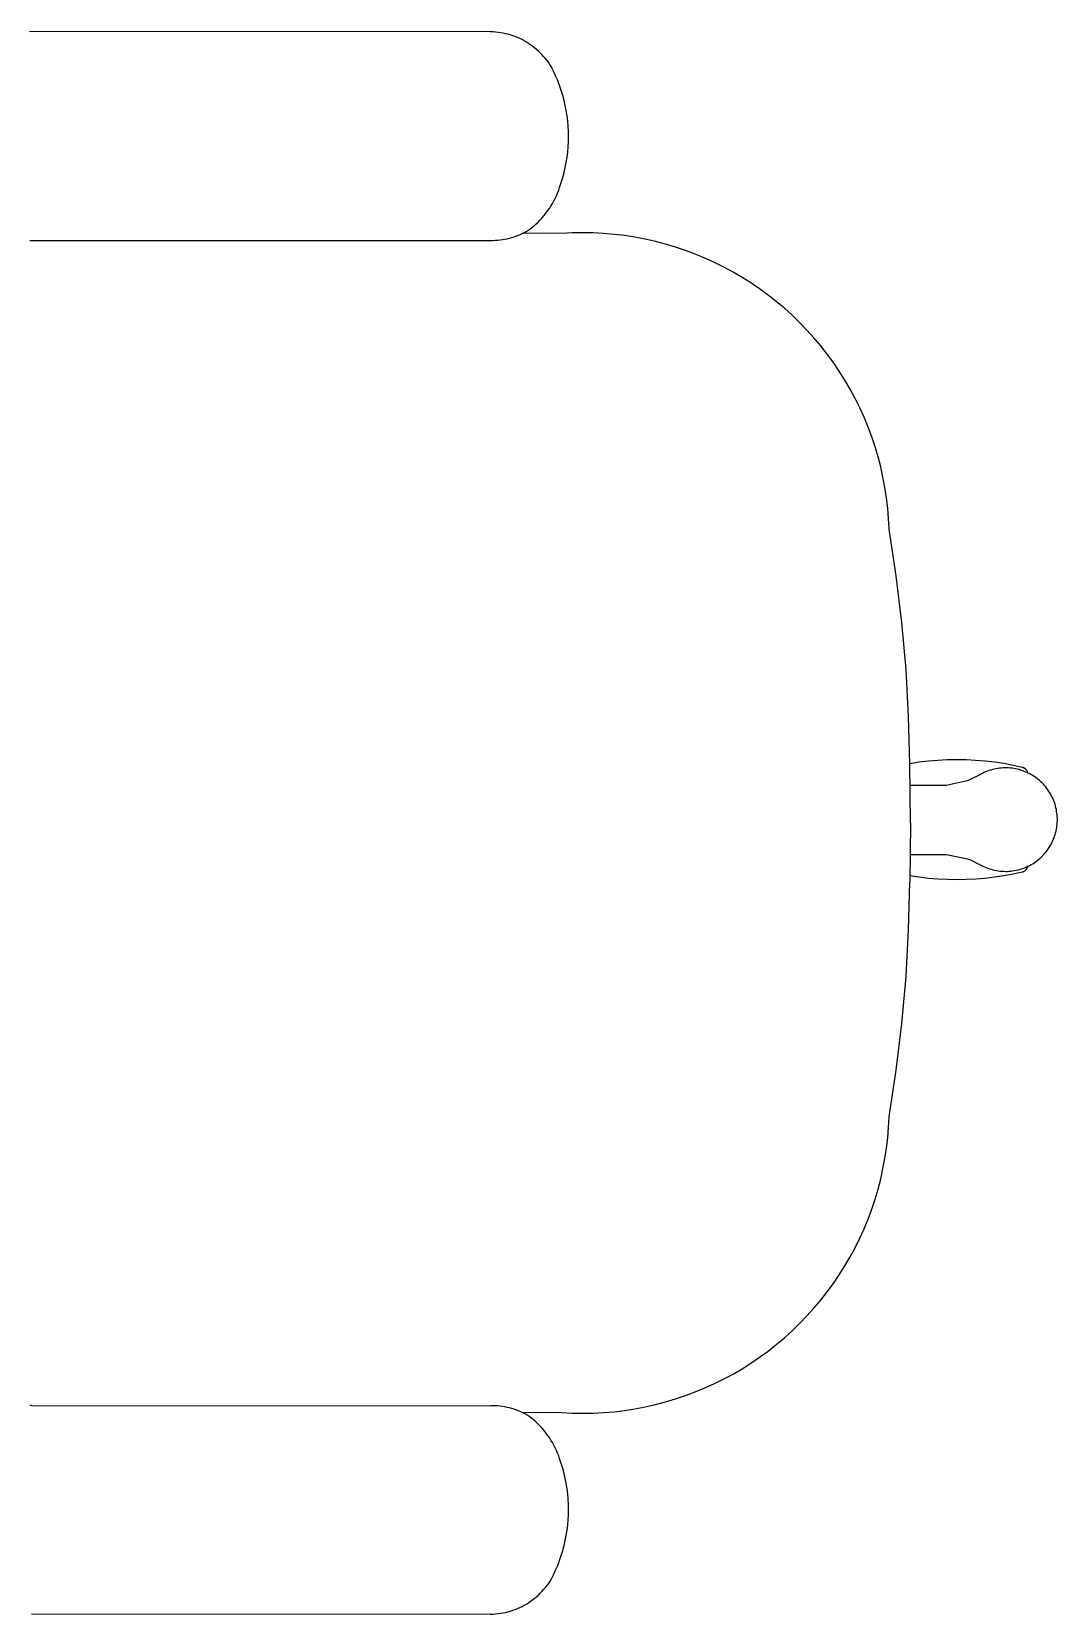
# Model space of a CAD drawing. Header units: inches. Extents: x 4 to 2210, y 3 to 2073.
# Drawn here: x 1399.2 to 1413.55, y 1897.75 to 1919.89 of the extents above; entities that cross this region are included whole.
import ezdxf

# ---------------------------------------------------------------- set-up
doc = ezdxf.new("R2010")
doc.units = ezdxf.units.IN
doc.header["$MEASUREMENT"] = 0
doc.layers.add('Planon_construction', color=253, linetype='Continuous')

# ---------------------------------------------------------------- blocks, each defined once
blk = doc.blocks.new('8 person table')
at = {"layer": 'Planon_construction'}
for p, q in [((-612.23, -126.5, 0), (-612.82, -126.53, 0)), ((-483.77, -126.56, 0), (-612.23, -126.5, 0)), ((-483.07, -126.58, 0), (-483.77, -126.56, 0)), ((-482.37, -126.63, 0), (-483.07, -126.58, 0)), ((-481.67, -126.7, 0), (-482.37, -126.63, 0)), ((-480.97, -126.8, 0), (-481.67, -126.7, 0)), ((-480.28, -126.92, 0), (-480.97, -126.8, 0)), ((-479.6, -127.07, 0), (-480.28, -126.92, 0)), ((-478.92, -127.24, 0), (-479.6, -127.07, 0)), ((-478.24, -127.43, 0), (-478.92, -127.24, 0)), ((-477.58, -127.64, 0), (-478.24, -127.43, 0)), ((-476.92, -127.88, 0), (-477.58, -127.64, 0)), ((-476.27, -128.14, 0), (-476.92, -127.88, 0)), ((-475.63, -128.43, 0), (-476.27, -128.14, 0)), ((-474.99, -128.73, 0), (-475.63, -128.43, 0)), ((-474.37, -129.06, 0), (-474.99, -128.73, 0)), ((-473.77, -129.41, 0), (-474.37, -129.06, 0)), ((-473.17, -129.78, 0), (-473.77, -129.41, 0)), ((-472.59, -130.17, 0), (-473.17, -129.78, 0)), ((-472.02, -130.58, 0), (-472.59, -130.17, 0)), ((-471.46, -131, 0), (-472.02, -130.58, 0)), ((-470.92, -131.45, 0), (-471.46, -131, 0)), ((-470.4, -131.92, 0), (-470.92, -131.45, 0)), ((-469.89, -132.4, 0), (-470.4, -131.92, 0)), ((-469.4, -132.9, 0), (-469.89, -132.4, 0)), ((-468.93, -133.42, 0), (-469.4, -132.9, 0)), ((-468.48, -133.96, 0), (-468.93, -133.42, 0)), ((-468.04, -134.5, 0), (-468.48, -133.96, 0)), ((-467.62, -135.07, 0), (-468.04, -134.5, 0)), ((-467.23, -135.65, 0), (-467.62, -135.07, 0)), ((-466.85, -136.24, 0), (-467.23, -135.65, 0)), ((-466.19, -137.54, 0), (-466.85, -136.24, 0)), ((-465.58, -138.86, 0), (-466.19, -137.54, 0)), ((-465.01, -140.2, 0), (-465.58, -138.86, 0)), ((-464.49, -141.56, 0), (-465.01, -140.2, 0)), ((-464.02, -142.94, 0), (-464.49, -141.56, 0)), ((-463.59, -144.33, 0), (-464.02, -142.94, 0)), ((-463.22, -145.74, 0), (-463.59, -144.33, 0)), ((-462.89, -147.16, 0), (-463.22, -145.74, 0)), ((-462.61, -148.59, 0), (-462.89, -147.16, 0)), ((-462.38, -150.02, 0), (-462.61, -148.59, 0)), ((-462.21, -151.47, 0), (-462.38, -150.02, 0)), ((-462.08, -152.92, 0), (-462.21, -151.47, 0)), ((-462, -154.38, 0), (-462.08, -152.92, 0)), ((-461.97, -155.83, 0), (-462, -154.38, 0)), ((-462.2, -160.19, 0), (-462.07, -158.74, 0)), ((-462.07, -158.74, 0), (-462, -157.29, 0)), ((-462, -157.29, 0), (-461.97, -155.83, 0)), ((-462.87, -164.51, 0), (-462.6, -163.08, 0)), ((-462.6, -163.08, 0), (-462.37, -161.64, 0)), ((-462.37, -161.64, 0), (-462.2, -160.19, 0)), ((-463.99, -168.73, 0), (-463.57, -167.34, 0)), ((-463.57, -167.34, 0), (-463.19, -165.93, 0)), ((-463.19, -165.93, 0), (-462.87, -164.51, 0)), ((-465.7, -173.14, 0), (-465.35, -172.4, 0)), ((-465.35, -172.4, 0), (-465.03, -171.65, 0)), ((-465.03, -171.65, 0), (-464.73, -170.88, 0)), ((-464.73, -170.88, 0), (-464.46, -170.11, 0)), ((-464.46, -170.11, 0), (-463.99, -168.73, 0)), ((-468.3, -177.32, 0), (-467.81, -176.66, 0)), ((-467.81, -176.66, 0), (-467.34, -175.98, 0)), ((-467.34, -175.98, 0), (-466.9, -175.3, 0)), ((-466.9, -175.3, 0), (-466.48, -174.59, 0)), ((-466.48, -174.59, 0), (-466.08, -173.88, 0)), ((-466.08, -173.88, 0), (-465.7, -173.14, 0)), ((-472.97, -181.9, 0), (-472.32, -181.4, 0)), ((-472.32, -181.4, 0), (-471.69, -180.88, 0)), ((-471.69, -180.88, 0), (-471.08, -180.33, 0)), ((-471.08, -180.33, 0), (-470.48, -179.77, 0)), ((-470.48, -179.77, 0), (-469.91, -179.18, 0)), ((-469.91, -179.18, 0), (-469.35, -178.58, 0)), ((-469.35, -178.58, 0), (-468.82, -177.96, 0)), ((-468.82, -177.96, 0), (-468.3, -177.32, 0)), ((-612.75, -184.98, 0), (-612.23, -184.98, 0)), ((-612.23, -184.98, 0), (-483.76, -184.9, 0)), ((-483.76, -184.9, 0), (-483.09, -184.9, 0)), ((-483.09, -184.9, 0), (-482.43, -184.88, 0)), ((-482.43, -184.88, 0), (-481.76, -184.83, 0)), ((-481.76, -184.83, 0), (-481.09, -184.77, 0)), ((-481.09, -184.77, 0), (-480.43, -184.68, 0)), ((-480.43, -184.68, 0), (-479.78, -184.56, 0)), ((-479.78, -184.56, 0), (-479.12, -184.43, 0)), ((-479.12, -184.43, 0), (-478.47, -184.27, 0)), ((-478.47, -184.27, 0), (-477.83, -184.09, 0)), ((-477.83, -184.09, 0), (-477.19, -183.89, 0)), ((-477.19, -183.89, 0), (-476.56, -183.67, 0)), ((-476.56, -183.67, 0), (-475.94, -183.43, 0)), ((-475.94, -183.43, 0), (-475.33, -183.16, 0)), ((-475.33, -183.16, 0), (-474.72, -182.88, 0)), ((-463.86, -182.97, 0), (-474.82, -182.92, 0)), ((-474.72, -182.88, 0), (-474.13, -182.57, 0)), ((-474.13, -182.57, 0), (-473.55, -182.25, 0)), ((-473.55, -182.25, 0), (-472.97, -181.91, 0)), ((-460.93, -182.82, 0), (-463.86, -182.97, 0)), ((-458, -182.76, 0), (-460.93, -182.82, 0)), ((-455.07, -182.81, 0), (-458, -182.76, 0)), ((-452.14, -182.96, 0), (-455.07, -182.81, 0)), ((-449.22, -183.21, 0), (-452.14, -182.96, 0)), ((-446.31, -183.56, 0), (-449.22, -183.21, 0)), ((-443.41, -184, 0), (-446.31, -183.56, 0)), ((-440.53, -184.55, 0), (-443.41, -184, 0)), ((-437.67, -185.19, 0), (-440.53, -184.55, 0)), ((-434.84, -185.94, 0), (-437.67, -185.19, 0)), ((-432.03, -186.77, 0), (-434.84, -185.94, 0)), ((-429.25, -187.71, 0), (-432.03, -186.77, 0)), ((-426.5, -188.74, 0), (-429.25, -187.71, 0)), ((-423.79, -189.86, 0), (-426.5, -188.74, 0)), ((-421.12, -191.07, 0), (-423.79, -189.86, 0)), ((-418.5, -192.37, 0), (-421.12, -191.07, 0)), ((-415.92, -193.77, 0), (-418.5, -192.37, 0)), ((-413.39, -195.25, 0), (-415.92, -193.77, 0)), ((-410.91, -196.81, 0), (-413.39, -195.25, 0)), ((-408.49, -198.46, 0), (-410.91, -196.81, 0)), ((-406.12, -200.19, 0), (-408.49, -198.46, 0)), ((-403.82, -202, 0), (-406.12, -200.19, 0)), ((-401.57, -203.89, 0), (-403.82, -202, 0)), ((-399.4, -205.86, 0), (-401.57, -203.89, 0)), ((-397.29, -207.9, 0), (-399.4, -205.86, 0)), ((-395.25, -210, 0), (-397.29, -207.9, 0)), ((-393.29, -212.18, 0), (-395.25, -210, 0)), ((-391.4, -214.42, 0), (-393.29, -212.18, 0)), ((-389.59, -216.73, 0), (-391.4, -214.42, 0)), ((-387.86, -219.1, 0), (-389.59, -216.73, 0)), ((-386.21, -221.52, 0), (-387.86, -219.1, 0)), ((-384.65, -224, 0), (-386.21, -221.52, 0)), ((-383.17, -226.53, 0), (-384.65, -224, 0)), ((-381.78, -229.11, 0), (-383.17, -226.53, 0)), ((-380.48, -231.74, 0), (-381.78, -229.11, 0)), ((-379.27, -234.41, 0), (-380.48, -231.74, 0)), ((-378.15, -237.12, 0), (-379.27, -234.41, 0)), ((-377.12, -239.86, 0), (-378.15, -237.12, 0)), ((-376.19, -242.64, 0), (-377.12, -239.86, 0)), ((-375.35, -245.45, 0), (-376.19, -242.64, 0)), ((-374.61, -248.29, 0), (-375.35, -245.45, 0)), ((-373.97, -251.15, 0), (-374.61, -248.29, 0)), ((-373.43, -254.03, 0), (-373.97, -251.15, 0)), ((-372.98, -256.93, 0), (-373.43, -254.03, 0)), ((-372.63, -259.84, 0), (-372.98, -256.93, 0)), ((-372.39, -262.76, 0), (-372.63, -259.84, 0)), ((-372.24, -265.69, 0), (-372.39, -262.76, 0)), ((-370.24, -278.74, 0), (-372.24, -265.69, 0)), ((-368.66, -291.84, 0), (-370.24, -278.74, 0)), ((-367.51, -304.99, 0), (-368.66, -291.84, 0)), ((-366.78, -318.17, 0), (-367.51, -304.99, 0)), ((-366.47, -331.37, 0), (-366.78, -318.17, 0)), ((-363.86, -330.94, 0), (-366.47, -331.33, 0)), ((-366.29, -347.93, 0), (-366.47, -331.37, 0)), ((-361.23, -330.64, 0), (-363.86, -330.94, 0)), ((-358.6, -330.42, 0), (-361.23, -330.64, 0)), ((-355.96, -330.29, 0), (-358.6, -330.42, 0)), ((-353.32, -330.24, 0), (-355.96, -330.29, 0)), ((-350.67, -330.29, 0), (-353.32, -330.24, 0)), ((-348.03, -330.41, 0), (-350.67, -330.29, 0)), ((-345.4, -330.63, 0), (-348.03, -330.41, 0)), ((-342.77, -330.93, 0), (-345.4, -330.63, 0)), ((-340.16, -331.32, 0), (-342.77, -330.93, 0)), ((-337.56, -331.79, 0), (-340.16, -331.32, 0)), ((-334.97, -332.35, 0), (-337.56, -331.79, 0)), ((-350.45, -336.15, 0), (-356.26, -337.4, 0)), ((-349.59, -335.79, 0), (-350.45, -336.15, 0)), ((-347.03, -334.53, 0), (-349.56, -335.78, 0)), ((-349.56, -335.78, 0), (-349.54, -335.83, 0)), ((-346.6, -334.28, 0), (-347.03, -334.53, 0)), ((-346.15, -334.04, 0), (-346.6, -334.28, 0)), ((-345.7, -333.83, 0), (-346.15, -334.04, 0)), ((-345.24, -333.62, 0), (-345.7, -333.83, 0)), ((-344.77, -333.44, 0), (-345.24, -333.62, 0)), ((-344.3, -333.27, 0), (-344.77, -333.44, 0)), ((-343.82, -333.11, 0), (-344.3, -333.27, 0)), ((-343.34, -332.98, 0), (-343.82, -333.11, 0)), ((-342.85, -332.86, 0), (-343.34, -332.98, 0)), ((-342.35, -332.76, 0), (-342.85, -332.86, 0)), ((-341.86, -332.67, 0), (-342.35, -332.76, 0)), ((-341.36, -332.6, 0), (-341.86, -332.67, 0)), ((-340.86, -332.55, 0), (-341.36, -332.6, 0)), ((-340.36, -332.52, 0), (-340.86, -332.55, 0)), ((-339.86, -332.5, 0), (-340.36, -332.52, 0)), ((-339.35, -332.5, 0), (-339.86, -332.5, 0)), ((-338.85, -332.52, 0), (-339.35, -332.5, 0)), ((-338.35, -332.56, 0), (-338.85, -332.52, 0)), ((-337.85, -332.61, 0), (-338.35, -332.56, 0)), ((-337.35, -332.68, 0), (-337.85, -332.61, 0)), ((-336.86, -332.77, 0), (-337.35, -332.68, 0)), ((-336.36, -332.88, 0), (-336.86, -332.77, 0)), ((-335.88, -333, 0), (-336.36, -332.88, 0)), ((-335.39, -333.14, 0), (-335.88, -333, 0)), ((-334.92, -333.3, 0), (-335.39, -333.14, 0)), ((-334.91, -332.37, 0), (-334.97, -332.35, 0)), ((-334.44, -333.47, 0), (-334.92, -333.3, 0)), ((-334.84, -332.39, 0), (-334.91, -332.37, 0)), ((-334.77, -332.41, 0), (-334.84, -332.39, 0)), ((-334.7, -332.43, 0), (-334.77, -332.41, 0)), ((-334.64, -332.46, 0), (-334.7, -332.43, 0)), ((-334.57, -332.49, 0), (-334.64, -332.46, 0)), ((-334.51, -332.52, 0), (-334.57, -332.49, 0)), ((-334.45, -332.55, 0), (-334.51, -332.52, 0)), ((-334.38, -332.59, 0), (-334.45, -332.55, 0)), ((-333.98, -333.66, 0), (-334.44, -333.47, 0)), ((-334.32, -332.63, 0), (-334.38, -332.59, 0)), ((-334.26, -332.67, 0), (-334.32, -332.63, 0)), ((-334.21, -332.71, 0), (-334.26, -332.67, 0)), ((-334.15, -332.75, 0), (-334.21, -332.71, 0)), ((-334.1, -332.79, 0), (-334.15, -332.75, 0)), ((-334.04, -332.84, 0), (-334.1, -332.79, 0)), ((-333.99, -332.89, 0), (-334.04, -332.84, 0)), ((-333.94, -332.94, 0), (-333.99, -332.89, 0)), ((-333.52, -333.86, 0), (-333.98, -333.66, 0)), ((-333.89, -332.99, 0), (-333.94, -332.94, 0)), ((-333.85, -333.05, 0), (-333.89, -332.99, 0)), ((-333.8, -333.1, 0), (-333.85, -333.05, 0)), ((-333.76, -333.16, 0), (-333.8, -333.1, 0)), ((-333.72, -333.22, 0), (-333.76, -333.16, 0)), ((-333.68, -333.28, 0), (-333.72, -333.22, 0)), ((-333.64, -333.34, 0), (-333.68, -333.28, 0)), ((-333.61, -333.4, 0), (-333.64, -333.34, 0)), ((-333.58, -333.46, 0), (-333.61, -333.4, 0)), ((-333.55, -333.53, 0), (-333.58, -333.46, 0)), ((-333.52, -333.59, 0), (-333.55, -333.53, 0)), ((-333.49, -333.66, 0), (-333.52, -333.59, 0)), ((-333.07, -334.08, 0), (-333.52, -333.86, 0)), ((-333.47, -333.73, 0), (-333.49, -333.66, 0)), ((-333.45, -333.8, 0), (-333.47, -333.73, 0)), ((-333.43, -333.86, 0), (-333.45, -333.8, 0)), ((-333.41, -333.93, 0), (-333.43, -333.86, 0)), ((-333.4, -334, 0), (-333.41, -333.93, 0)), ((-333.39, -334.07, 0), (-333.4, -334, 0)), ((-332.62, -334.32, 0), (-333.07, -334.08, 0)), ((-332.19, -334.57, 0), (-332.62, -334.32, 0)), ((-331.76, -334.84, 0), (-332.19, -334.57, 0)), ((-331.34, -335.12, 0), (-331.76, -334.84, 0)), ((-330.94, -335.41, 0), (-331.34, -335.12, 0)), ((-330.54, -335.72, 0), (-330.94, -335.41, 0)), ((-330.16, -336.05, 0), (-330.54, -335.72, 0)), ((-329.78, -336.38, 0), (-330.16, -336.05, 0)), ((-329.42, -336.73, 0), (-329.78, -336.38, 0)), ((-364.5, -337.44, 0), (-366.41, -337.41, 0)), ((-361.31, -337.44, 0), (-364.5, -337.44, 0)), ((-356.26, -337.4, 0), (-361.31, -337.44, 0)), ((-329.07, -337.09, 0), (-329.42, -336.73, 0)), ((-328.73, -337.47, 0), (-329.07, -337.09, 0)), ((-328.41, -337.85, 0), (-328.73, -337.47, 0)), ((-328.1, -338.25, 0), (-328.41, -337.85, 0)), ((-327.8, -338.65, 0), (-328.1, -338.25, 0)), ((-327.52, -339.07, 0), (-327.8, -338.65, 0)), ((-327.25, -339.5, 0), (-327.52, -339.07, 0)), ((-327, -339.93, 0), (-327.25, -339.5, 0)), ((-326.76, -340.37, 0), (-327, -339.93, 0)), ((-326.54, -340.83, 0), (-326.76, -340.37, 0)), ((-326.34, -341.28, 0), (-326.54, -340.83, 0)), ((-326.15, -341.75, 0), (-326.34, -341.28, 0)), ((-325.97, -342.22, 0), (-326.15, -341.75, 0)), ((-325.82, -342.7, 0), (-325.97, -342.22, 0)), ((-325.68, -343.18, 0), (-325.82, -342.7, 0)), ((-325.55, -343.67, 0), (-325.68, -343.18, 0)), ((-325.45, -344.16, 0), (-325.55, -343.67, 0)), ((-325.36, -344.66, 0), (-325.45, -344.16, 0)), ((-325.29, -345.15, 0), (-325.36, -344.66, 0)), ((-325.23, -345.65, 0), (-325.29, -345.15, 0)), ((-366.29, -347.93, 0), (-366.47, -364.49, 0)), ((-325.52, -350.15, 0), (-325.42, -349.66, 0)), ((-325.42, -349.66, 0), (-325.34, -349.16, 0)), ((-325.34, -349.16, 0), (-325.27, -348.67, 0)), ((-325.27, -348.67, 0), (-325.22, -348.17, 0)), ((-325.19, -346.16, 0), (-325.23, -345.65, 0)), ((-325.22, -348.17, 0), (-325.19, -347.66, 0)), ((-325.17, -346.66, 0), (-325.19, -346.16, 0)), ((-325.19, -347.66, 0), (-325.17, -347.16, 0)), ((-325.17, -347.16, 0), (-325.17, -346.66, 0)), ((-327.19, -354.34, 0), (-326.94, -353.91, 0)), ((-326.94, -353.91, 0), (-326.7, -353.46, 0)), ((-326.7, -353.46, 0), (-326.49, -353.01, 0)), ((-326.49, -353.01, 0), (-326.29, -352.55, 0)), ((-326.29, -352.55, 0), (-326.1, -352.08, 0)), ((-326.1, -352.08, 0), (-325.93, -351.6, 0)), ((-325.93, -351.6, 0), (-325.78, -351.13, 0)), ((-325.78, -351.13, 0), (-325.64, -350.64, 0)), ((-325.64, -350.64, 0), (-325.52, -350.15, 0)), ((-366.39, -356.78, 0), (-365.47, -356.76, 0)), ((-365.47, -356.76, 0), (-361.22, -356.71, 0)), ((-361.22, -356.71, 0), (-356.17, -356.71, 0)), ((-356.17, -356.71, 0), (-350.29, -357.92, 0)), ((-350.29, -357.92, 0), (-349.49, -358.25, 0)), ((-349.46, -358.26, 0), (-349.44, -358.21, 0)), ((-349.46, -358.26, 0), (-346.92, -359.49, 0)), ((-331.24, -358.76, 0), (-330.83, -358.46, 0)), ((-330.83, -358.46, 0), (-330.44, -358.14, 0)), ((-330.44, -358.14, 0), (-330.06, -357.82, 0)), ((-330.06, -357.82, 0), (-329.69, -357.48, 0)), ((-329.69, -357.48, 0), (-329.33, -357.13, 0)), ((-329.33, -357.13, 0), (-328.98, -356.76, 0)), ((-328.98, -356.76, 0), (-328.65, -356.39, 0)), ((-328.65, -356.39, 0), (-328.33, -356, 0)), ((-328.33, -356, 0), (-328.02, -355.6, 0)), ((-328.02, -355.6, 0), (-327.73, -355.19, 0)), ((-327.73, -355.19, 0), (-327.45, -354.77, 0)), ((-327.45, -354.77, 0), (-327.19, -354.34, 0)), ((-366.45, -362.63, 0), (-363.84, -363.01, 0)), ((-363.84, -363.01, 0), (-361.21, -363.32, 0)), ((-346.92, -359.49, 0), (-346.48, -359.74, 0)), ((-346.48, -359.74, 0), (-346.03, -359.97, 0)), ((-346.03, -359.97, 0), (-345.58, -360.18, 0)), ((-345.58, -360.18, 0), (-345.12, -360.38, 0)), ((-345.39, -363.32, 0), (-342.77, -363.02, 0)), ((-345.12, -360.38, 0), (-344.65, -360.56, 0)), ((-344.65, -360.56, 0), (-344.17, -360.73, 0)), ((-344.17, -360.73, 0), (-343.69, -360.88, 0)), ((-343.69, -360.88, 0), (-343.21, -361.01, 0)), ((-343.21, -361.01, 0), (-342.72, -361.12, 0)), ((-342.77, -363.02, 0), (-340.16, -362.63, 0)), ((-342.72, -361.12, 0), (-342.22, -361.22, 0)), ((-342.22, -361.22, 0), (-341.73, -361.3, 0)), ((-341.73, -361.3, 0), (-341.23, -361.37, 0)), ((-341.23, -361.37, 0), (-340.73, -361.41, 0)), ((-340.73, -361.41, 0), (-340.23, -361.44, 0)), ((-340.23, -361.44, 0), (-339.72, -361.45, 0)), ((-340.16, -362.63, 0), (-337.56, -362.16, 0)), ((-339.72, -361.45, 0), (-339.22, -361.45, 0)), ((-339.22, -361.45, 0), (-338.72, -361.42, 0)), ((-338.72, -361.42, 0), (-338.22, -361.38, 0)), ((-338.22, -361.38, 0), (-337.72, -361.32, 0)), ((-337.72, -361.32, 0), (-337.22, -361.25, 0)), ((-337.56, -362.16, 0), (-334.97, -361.6, 0)), ((-337.22, -361.25, 0), (-336.73, -361.15, 0)), ((-336.73, -361.15, 0), (-336.24, -361.04, 0)), ((-336.24, -361.04, 0), (-335.75, -360.92, 0)), ((-335.75, -360.92, 0), (-335.27, -360.77, 0)), ((-335.27, -360.77, 0), (-334.79, -360.61, 0)), ((-334.97, -361.6, 0), (-334.91, -361.58, 0)), ((-334.91, -361.58, 0), (-334.84, -361.56, 0)), ((-334.84, -361.56, 0), (-334.77, -361.54, 0)), ((-334.79, -360.61, 0), (-334.32, -360.44, 0)), ((-334.77, -361.54, 0), (-334.7, -361.52, 0)), ((-334.7, -361.52, 0), (-334.64, -361.49, 0)), ((-334.64, -361.49, 0), (-334.57, -361.46, 0)), ((-334.57, -361.46, 0), (-334.51, -361.43, 0)), ((-334.51, -361.43, 0), (-334.45, -361.4, 0)), ((-334.45, -361.4, 0), (-334.38, -361.36, 0)), ((-334.38, -361.36, 0), (-334.32, -361.33, 0)), ((-334.32, -360.44, 0), (-333.86, -360.24, 0)), ((-334.32, -361.33, 0), (-334.26, -361.29, 0)), ((-334.26, -361.29, 0), (-334.21, -361.25, 0)), ((-334.21, -361.25, 0), (-334.15, -361.2, 0)), ((-334.15, -361.2, 0), (-334.1, -361.16, 0)), ((-334.1, -361.16, 0), (-334.04, -361.11, 0)), ((-334.04, -361.11, 0), (-333.99, -361.06, 0)), ((-333.99, -361.06, 0), (-333.94, -361.01, 0)), ((-333.94, -361.01, 0), (-333.89, -360.96, 0)), ((-333.89, -360.96, 0), (-333.85, -360.9, 0)), ((-333.86, -360.24, 0), (-333.4, -360.03, 0)), ((-333.85, -360.9, 0), (-333.8, -360.85, 0)), ((-333.8, -360.85, 0), (-333.76, -360.79, 0)), ((-333.76, -360.79, 0), (-333.72, -360.73, 0)), ((-333.72, -360.73, 0), (-333.68, -360.67, 0)), ((-333.68, -360.67, 0), (-333.64, -360.61, 0)), ((-333.64, -360.61, 0), (-333.61, -360.55, 0)), ((-333.61, -360.55, 0), (-333.58, -360.49, 0)), ((-333.58, -360.49, 0), (-333.55, -360.42, 0)), ((-333.55, -360.42, 0), (-333.52, -360.36, 0)), ((-333.52, -360.36, 0), (-333.49, -360.29, 0)), ((-333.49, -360.29, 0), (-333.47, -360.22, 0)), ((-333.47, -360.22, 0), (-333.45, -360.16, 0)), ((-333.45, -360.16, 0), (-333.43, -360.09, 0)), ((-333.43, -360.09, 0), (-333.41, -360.02, 0)), ((-333.41, -360.02, 0), (-333.4, -359.95, 0)), ((-333.4, -360.03, 0), (-332.95, -359.81, 0)), ((-333.4, -359.95, 0), (-333.39, -359.88, 0)), ((-332.95, -359.81, 0), (-332.51, -359.57, 0)), ((-332.51, -359.57, 0), (-332.07, -359.31, 0)), ((-332.07, -359.31, 0), (-331.65, -359.04, 0)), ((-331.65, -359.04, 0), (-331.24, -358.76, 0)), ((-366.78, -377.69, 0), (-366.47, -364.49, 0)), ((-361.21, -363.32, 0), (-358.58, -363.53, 0)), ((-358.58, -363.53, 0), (-355.94, -363.66, 0)), ((-355.94, -363.66, 0), (-353.3, -363.71, 0)), ((-353.3, -363.71, 0), (-350.66, -363.67, 0)), ((-350.66, -363.67, 0), (-348.02, -363.54, 0)), ((-348.02, -363.54, 0), (-345.39, -363.32, 0)), ((-367.51, -390.87, 0), (-366.78, -377.69, 0)), ((-368.66, -404.02, 0), (-367.51, -390.87, 0)), ((-370.24, -417.13, 0), (-368.66, -404.02, 0)), ((-372.24, -430.17, 0), (-370.24, -417.13, 0)), ((-372.63, -436.02, 0), (-372.39, -433.1, 0)), ((-372.39, -433.1, 0), (-372.24, -430.17, 0)), ((-372.98, -438.93, 0), (-372.63, -436.02, 0)), ((-373.97, -444.71, 0), (-373.43, -441.83, 0)), ((-373.43, -441.83, 0), (-372.98, -438.93, 0)), ((-374.61, -447.57, 0), (-373.97, -444.71, 0)), ((-376.19, -453.22, 0), (-375.35, -450.41, 0)), ((-375.35, -450.41, 0), (-374.61, -447.57, 0)), ((-378.15, -458.75, 0), (-377.12, -456, 0)), ((-377.12, -456, 0), (-376.19, -453.22, 0)), ((-379.27, -461.45, 0), (-378.15, -458.75, 0)), ((-381.78, -466.75, 0), (-380.48, -464.12, 0)), ((-380.48, -464.12, 0), (-379.27, -461.45, 0)), ((-384.65, -471.86, 0), (-383.17, -469.33, 0)), ((-383.17, -469.33, 0), (-381.78, -466.75, 0)), ((-386.21, -474.34, 0), (-384.65, -471.86, 0)), ((-389.59, -479.13, 0), (-387.86, -476.77, 0)), ((-387.86, -476.77, 0), (-386.21, -474.34, 0)), ((-393.29, -483.68, 0), (-391.4, -481.44, 0)), ((-391.4, -481.44, 0), (-389.59, -479.13, 0)), ((-397.29, -487.97, 0), (-395.25, -485.86, 0)), ((-395.25, -485.86, 0), (-393.29, -483.68, 0)), ((-401.57, -491.97, 0), (-399.4, -490, 0)), ((-399.4, -490, 0), (-397.29, -487.97, 0)), ((-408.49, -497.4, 0), (-406.12, -495.67, 0)), ((-406.12, -495.67, 0), (-403.82, -493.86, 0)), ((-403.82, -493.86, 0), (-401.57, -491.97, 0)), ((-413.39, -500.62, 0), (-410.91, -499.05, 0)), ((-410.91, -499.05, 0), (-408.49, -497.4, 0)), ((-423.79, -506.01, 0), (-421.12, -504.79, 0)), ((-421.12, -504.79, 0), (-418.5, -503.49, 0)), ((-418.5, -503.49, 0), (-415.92, -502.1, 0)), ((-415.92, -502.1, 0), (-413.39, -500.62, 0)), ((-434.84, -509.93, 0), (-432.03, -509.09, 0)), ((-432.03, -509.09, 0), (-429.25, -508.16, 0)), ((-429.25, -508.16, 0), (-426.5, -507.13, 0)), ((-426.5, -507.13, 0), (-423.79, -506.01, 0)), ((-612.23, -510.88, 0), (-612.75, -510.89, 0)), ((-612.23, -510.88, 0), (-483.76, -510.96, 0)), ((-483.09, -510.96, 0), (-483.76, -510.96, 0)), ((-482.43, -510.98, 0), (-483.09, -510.96, 0)), ((-481.76, -511.03, 0), (-482.43, -510.98, 0)), ((-481.09, -511.1, 0), (-481.76, -511.03, 0)), ((-480.43, -511.19, 0), (-481.09, -511.1, 0)), ((-479.78, -511.3, 0), (-480.43, -511.19, 0)), ((-479.12, -511.43, 0), (-479.78, -511.3, 0)), ((-478.47, -511.59, 0), (-479.12, -511.43, 0)), ((-477.83, -511.77, 0), (-478.47, -511.59, 0)), ((-477.19, -511.97, 0), (-477.83, -511.77, 0)), ((-476.56, -512.19, 0), (-477.19, -511.97, 0)), ((-475.94, -512.44, 0), (-476.56, -512.19, 0)), ((-475.33, -512.7, 0), (-475.94, -512.44, 0)), ((-474.72, -512.98, 0), (-475.33, -512.7, 0)), ((-463.86, -512.89, 0), (-474.82, -512.94, 0)), ((-474.13, -513.29, 0), (-474.72, -512.98, 0)), ((-473.55, -513.61, 0), (-474.13, -513.29, 0)), ((-472.97, -513.96, 0), (-473.55, -513.61, 0)), ((-463.86, -512.89, 0), (-460.93, -513.05, 0)), ((-460.93, -513.05, 0), (-458, -513.1, 0)), ((-458, -513.1, 0), (-455.07, -513.05, 0)), ((-455.07, -513.05, 0), (-452.14, -512.9, 0)), ((-452.14, -512.9, 0), (-449.22, -512.65, 0)), ((-449.22, -512.65, 0), (-446.31, -512.31, 0)), ((-446.31, -512.31, 0), (-443.41, -511.86, 0)), ((-443.41, -511.86, 0), (-440.53, -511.31, 0)), ((-440.53, -511.31, 0), (-437.67, -510.67, 0)), ((-437.67, -510.67, 0), (-434.84, -509.93, 0)), ((-472.32, -514.46, 0), (-472.97, -513.96, 0)), ((-471.69, -514.98, 0), (-472.32, -514.46, 0)), ((-471.08, -515.53, 0), (-471.69, -514.98, 0)), ((-470.48, -516.09, 0), (-471.08, -515.53, 0)), ((-469.91, -516.68, 0), (-470.48, -516.09, 0)), ((-469.35, -517.28, 0), (-469.91, -516.68, 0)), ((-468.82, -517.91, 0), (-469.35, -517.28, 0)), ((-468.3, -518.55, 0), (-468.82, -517.91, 0)), ((-467.81, -519.2, 0), (-468.3, -518.55, 0)), ((-467.34, -519.88, 0), (-467.81, -519.2, 0)), ((-466.9, -520.57, 0), (-467.34, -519.88, 0)), ((-466.48, -521.27, 0), (-466.9, -520.57, 0)), ((-466.08, -521.99, 0), (-466.48, -521.27, 0)), ((-465.7, -522.72, 0), (-466.08, -521.99, 0)), ((-465.35, -523.46, 0), (-465.7, -522.72, 0)), ((-465.03, -524.21, 0), (-465.35, -523.46, 0)), ((-464.73, -524.98, 0), (-465.03, -524.21, 0)), ((-464.46, -525.75, 0), (-464.73, -524.98, 0)), ((-463.99, -527.13, 0), (-464.46, -525.75, 0)), ((-463.57, -528.53, 0), (-463.99, -527.13, 0)), ((-463.19, -529.93, 0), (-463.57, -528.53, 0)), ((-462.87, -531.35, 0), (-463.19, -529.93, 0)), ((-462.6, -532.78, 0), (-462.87, -531.35, 0)), ((-462.37, -534.22, 0), (-462.6, -532.78, 0)), ((-462.2, -535.67, 0), (-462.37, -534.22, 0)), ((-462.07, -537.12, 0), (-462.2, -535.67, 0)), ((-462, -538.57, 0), (-462.07, -537.12, 0)), ((-461.97, -540.03, 0), (-462, -538.57, 0)), ((-462, -541.49, 0), (-461.97, -540.03, 0)), ((-462.38, -545.84, 0), (-462.21, -544.39, 0)), ((-462.21, -544.39, 0), (-462.08, -542.94, 0)), ((-462.08, -542.94, 0), (-462, -541.49, 0)), ((-463.22, -550.13, 0), (-462.89, -548.71, 0)), ((-462.89, -548.71, 0), (-462.61, -547.28, 0)), ((-462.61, -547.28, 0), (-462.38, -545.84, 0)), ((-464.49, -554.3, 0), (-464.02, -552.93, 0)), ((-464.02, -552.93, 0), (-463.59, -551.53, 0)), ((-463.59, -551.53, 0), (-463.22, -550.13, 0)), ((-466.19, -558.33, 0), (-465.58, -557, 0)), ((-465.58, -557, 0), (-465.01, -555.66, 0)), ((-465.01, -555.66, 0), (-464.49, -554.3, 0)), ((-468.93, -562.44, 0), (-468.48, -561.91, 0)), ((-468.48, -561.91, 0), (-468.04, -561.36, 0)), ((-468.04, -561.36, 0), (-467.62, -560.79, 0)), ((-467.62, -560.79, 0), (-467.23, -560.22, 0)), ((-467.23, -560.22, 0), (-466.85, -559.62, 0)), ((-466.85, -559.62, 0), (-466.19, -558.33, 0)), ((-474.99, -567.13, 0), (-474.37, -566.8, 0)), ((-474.37, -566.8, 0), (-473.77, -566.46, 0)), ((-473.77, -566.46, 0), (-473.17, -566.09, 0)), ((-473.17, -566.09, 0), (-472.59, -565.7, 0)), ((-472.59, -565.7, 0), (-472.02, -565.29, 0)), ((-472.02, -565.29, 0), (-471.46, -564.86, 0)), ((-471.46, -564.86, 0), (-470.92, -564.41, 0)), ((-470.92, -564.41, 0), (-470.4, -563.94, 0)), ((-470.4, -563.94, 0), (-469.89, -563.46, 0)), ((-469.89, -563.46, 0), (-469.4, -562.96, 0)), ((-469.4, -562.96, 0), (-468.93, -562.44, 0)), ((-483.77, -569.31, 0), (-612.23, -569.36, 0)), ((-483.77, -569.31, 0), (-483.07, -569.28, 0)), ((-483.07, -569.28, 0), (-482.37, -569.23, 0)), ((-482.37, -569.23, 0), (-481.67, -569.16, 0)), ((-481.67, -569.16, 0), (-480.97, -569.06, 0)), ((-480.97, -569.06, 0), (-480.28, -568.94, 0)), ((-480.28, -568.94, 0), (-479.6, -568.79, 0)), ((-479.6, -568.79, 0), (-478.92, -568.63, 0)), ((-478.92, -568.63, 0), (-478.24, -568.43, 0)), ((-478.24, -568.43, 0), (-477.58, -568.22, 0)), ((-477.58, -568.22, 0), (-476.92, -567.98, 0)), ((-476.92, -567.98, 0), (-476.27, -567.72, 0)), ((-476.27, -567.72, 0), (-475.63, -567.44, 0)), ((-475.63, -567.44, 0), (-474.99, -567.13, 0))]:
    blk.add_line(p, q, dxfattribs=at)

msp = doc.modelspace()

# ---------------------------------------------------------------- block references
at = {"layer": 'Planon_construction', "xscale": 0.05, "yscale": 0.05, "zscale": 0.05}
msp.add_blockref('8 person table', (1429.811, 1926.213), dxfattribs=at)

doc.saveas('drawing.dxf')
